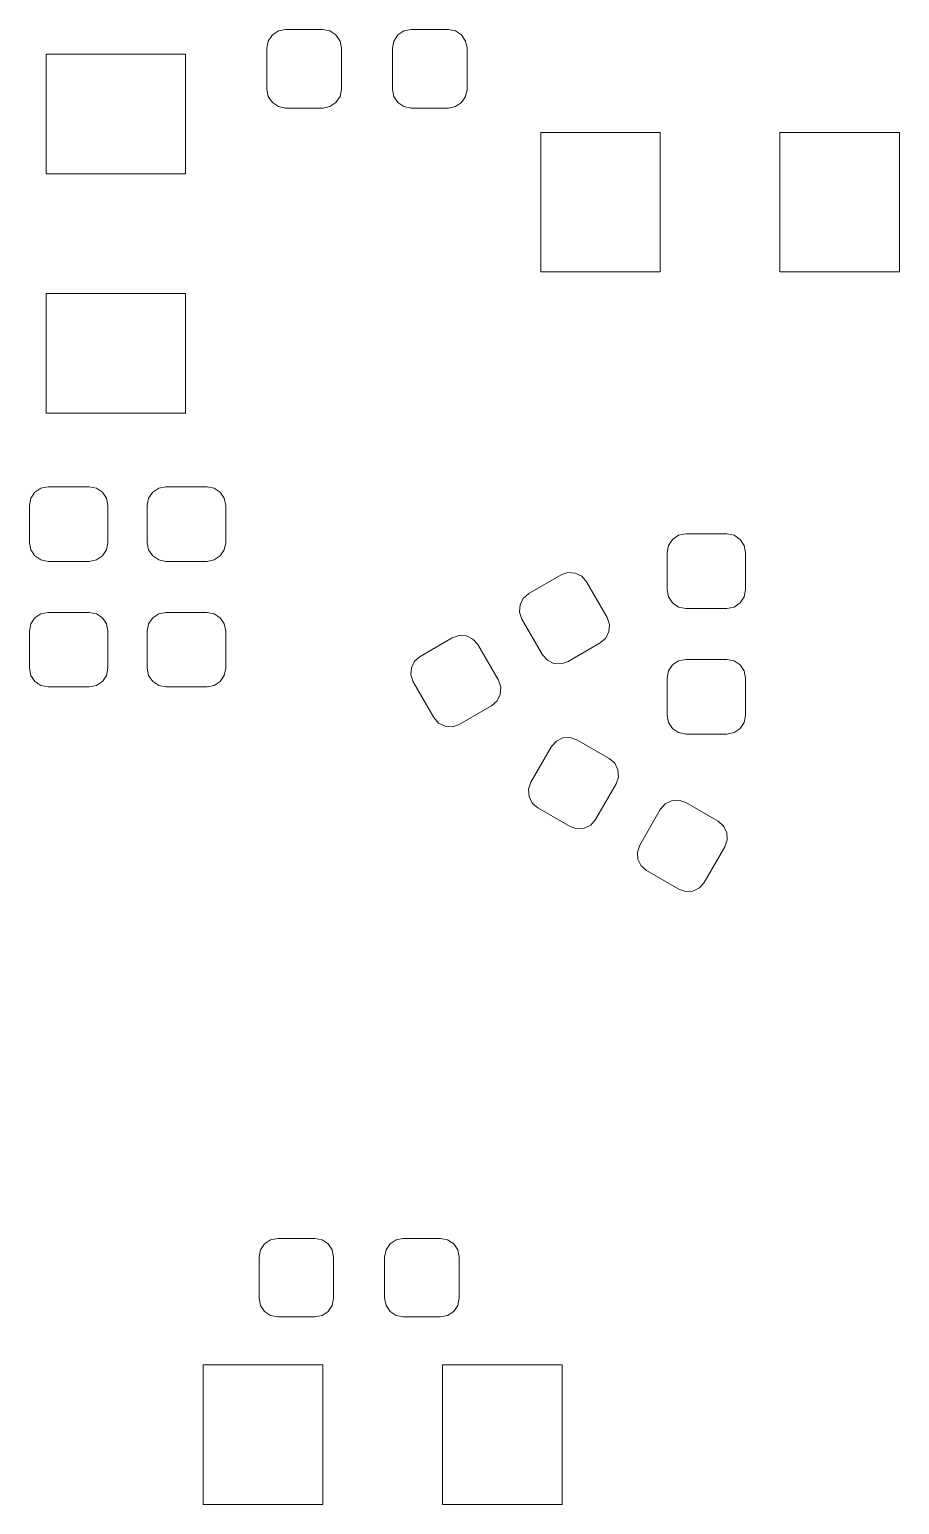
# Model space of a CAD drawing. Header units: millimetres. Extents: x -50 to 46, y -112 to 132.
# Drawn here: x -16.58 to -5.49, y 102.62 to 121.41 of the extents above; entities that cross this region are included whole.
import ezdxf

# ---------------------------------------------------------------- set-up
doc = ezdxf.new("R2010")
doc.units = ezdxf.units.MM
doc.header["$MEASUREMENT"] = 0
doc.layers.add('Layer 1', color=7, linetype='Continuous')

msp = doc.modelspace()

# ---------------------------------------------------------------- linework, layer by layer
at = {"layer": 'Layer 1', "lineweight": 9}
for points, knots in [([(-12.6024, 120.6512), (-12.6024, 120.6512), (-12.6205, 120.5603), (-12.6205, 120.5603), (-12.6205, 120.5603), (-12.6205, 120.5603), (-12.672, 120.4833), (-12.672, 120.4833), (-12.672, 120.4833), (-12.672, 120.4833), (-12.749, 120.4318), (-12.749, 120.4318), (-12.749, 120.4318), (-12.749, 120.4318), (-12.8399, 120.4137), (-12.8399, 120.4137), (-12.8399, 120.4137), (-12.8399, 120.4137), (-13.3149, 120.4137), (-13.3149, 120.4137), (-13.3149, 120.4137), (-13.3149, 120.4137), (-13.4058, 120.4318), (-13.4058, 120.4318), (-13.4058, 120.4318), (-13.4058, 120.4318), (-13.4828, 120.4833), (-13.4828, 120.4833), (-13.4828, 120.4833), (-13.4828, 120.4833), (-13.5343, 120.5603), (-13.5343, 120.5603), (-13.5343, 120.5603), (-13.5343, 120.5603), (-13.5524, 120.6512), (-13.5524, 120.6512), (-13.5524, 120.6512), (-13.5524, 120.6512), (-13.5524, 121.1762), (-13.5524, 121.1762), (-13.5524, 121.1762), (-13.5524, 121.1762), (-13.5343, 121.2671), (-13.5343, 121.2671), (-13.5343, 121.2671), (-13.5343, 121.2671), (-13.4828, 121.3441), (-13.4828, 121.3441), (-13.4828, 121.3441), (-13.4828, 121.3441), (-13.4058, 121.3956), (-13.4058, 121.3956), (-13.4058, 121.3956), (-13.4058, 121.3956), (-13.3149, 121.4137), (-13.3149, 121.4137), (-13.3149, 121.4137), (-13.3149, 121.4137), (-12.8399, 121.4137), (-12.8399, 121.4137), (-12.8399, 121.4137), (-12.8399, 121.4137), (-12.749, 121.3956), (-12.749, 121.3956), (-12.749, 121.3956), (-12.749, 121.3956), (-12.672, 121.3441), (-12.672, 121.3441), (-12.672, 121.3441), (-12.672, 121.3441), (-12.6205, 121.2671), (-12.6205, 121.2671), (-12.6205, 121.2671), (-12.6205, 121.2671), (-12.6024, 121.1762), (-12.6024, 121.1762), (-12.6024, 121.1762), (-12.6024, 121.1762), (-12.6024, 120.6512), (-12.6024, 120.6512)], [0, 0, 0, 0, 0.047619, 0.047619, 0.047619, 0.047619, 0.0952381, 0.0952381, 0.0952381, 0.0952381, 0.1428571, 0.1428571, 0.1428571, 0.1428571, 0.1904762, 0.1904762, 0.1904762, 0.1904762, 0.2380952, 0.2380952, 0.2380952, 0.2380952, 0.2857143, 0.2857143, 0.2857143, 0.2857143, 0.3333333, 0.3333333, 0.3333333, 0.3333333, 0.3809524, 0.3809524, 0.3809524, 0.3809524, 0.4285714, 0.4285714, 0.4285714, 0.4285714, 0.4761905, 0.4761905, 0.4761905, 0.4761905, 0.5238095, 0.5238095, 0.5238095, 0.5238095, 0.5714286, 0.5714286, 0.5714286, 0.5714286, 0.6190476, 0.6190476, 0.6190476, 0.6190476, 0.6666667, 0.6666667, 0.6666667, 0.6666667, 0.7142857, 0.7142857, 0.7142857, 0.7142857, 0.7619048, 0.7619048, 0.7619048, 0.7619048, 0.8095238, 0.8095238, 0.8095238, 0.8095238, 0.8571429, 0.8571429, 0.8571429, 0.8571429, 0.9047619, 0.9047619, 0.9047619, 0.9047619, 1, 1, 1, 1]), ([(-11.0024, 120.6512), (-11.0024, 120.6512), (-11.0205, 120.5603), (-11.0205, 120.5603), (-11.0205, 120.5603), (-11.0205, 120.5603), (-11.072, 120.4833), (-11.072, 120.4833), (-11.072, 120.4833), (-11.072, 120.4833), (-11.149, 120.4318), (-11.149, 120.4318), (-11.149, 120.4318), (-11.149, 120.4318), (-11.2399, 120.4137), (-11.2399, 120.4137), (-11.2399, 120.4137), (-11.2399, 120.4137), (-11.7149, 120.4137), (-11.7149, 120.4137), (-11.7149, 120.4137), (-11.7149, 120.4137), (-11.8058, 120.4318), (-11.8058, 120.4318), (-11.8058, 120.4318), (-11.8058, 120.4318), (-11.8828, 120.4833), (-11.8828, 120.4833), (-11.8828, 120.4833), (-11.8828, 120.4833), (-11.9343, 120.5603), (-11.9343, 120.5603), (-11.9343, 120.5603), (-11.9343, 120.5603), (-11.9524, 120.6512), (-11.9524, 120.6512), (-11.9524, 120.6512), (-11.9524, 120.6512), (-11.9524, 121.1762), (-11.9524, 121.1762), (-11.9524, 121.1762), (-11.9524, 121.1762), (-11.9343, 121.2671), (-11.9343, 121.2671), (-11.9343, 121.2671), (-11.9343, 121.2671), (-11.8828, 121.3441), (-11.8828, 121.3441), (-11.8828, 121.3441), (-11.8828, 121.3441), (-11.8058, 121.3956), (-11.8058, 121.3956), (-11.8058, 121.3956), (-11.8058, 121.3956), (-11.7149, 121.4137), (-11.7149, 121.4137), (-11.7149, 121.4137), (-11.7149, 121.4137), (-11.2399, 121.4137), (-11.2399, 121.4137), (-11.2399, 121.4137), (-11.2399, 121.4137), (-11.149, 121.3956), (-11.149, 121.3956), (-11.149, 121.3956), (-11.149, 121.3956), (-11.072, 121.3441), (-11.072, 121.3441), (-11.072, 121.3441), (-11.072, 121.3441), (-11.0205, 121.2671), (-11.0205, 121.2671), (-11.0205, 121.2671), (-11.0205, 121.2671), (-11.0024, 121.1762), (-11.0024, 121.1762), (-11.0024, 121.1762), (-11.0024, 121.1762), (-11.0024, 120.6512), (-11.0024, 120.6512)], [0, 0, 0, 0, 0.047619, 0.047619, 0.047619, 0.047619, 0.0952381, 0.0952381, 0.0952381, 0.0952381, 0.1428571, 0.1428571, 0.1428571, 0.1428571, 0.1904762, 0.1904762, 0.1904762, 0.1904762, 0.2380952, 0.2380952, 0.2380952, 0.2380952, 0.2857143, 0.2857143, 0.2857143, 0.2857143, 0.3333333, 0.3333333, 0.3333333, 0.3333333, 0.3809524, 0.3809524, 0.3809524, 0.3809524, 0.4285714, 0.4285714, 0.4285714, 0.4285714, 0.4761905, 0.4761905, 0.4761905, 0.4761905, 0.5238095, 0.5238095, 0.5238095, 0.5238095, 0.5714286, 0.5714286, 0.5714286, 0.5714286, 0.6190476, 0.6190476, 0.6190476, 0.6190476, 0.6666667, 0.6666667, 0.6666667, 0.6666667, 0.7142857, 0.7142857, 0.7142857, 0.7142857, 0.7619048, 0.7619048, 0.7619048, 0.7619048, 0.8095238, 0.8095238, 0.8095238, 0.8095238, 0.8571429, 0.8571429, 0.8571429, 0.8571429, 0.9047619, 0.9047619, 0.9047619, 0.9047619, 1, 1, 1, 1]), ([(-14.5884, 119.5757), (-14.5884, 119.5757), (-16.3664, 119.5757), (-16.3664, 119.5757), (-16.3664, 119.5757), (-16.3664, 119.5757), (-16.3664, 121.0997), (-16.3664, 121.0997), (-16.3664, 121.0997), (-16.3664, 121.0997), (-14.5884, 121.0997), (-14.5884, 121.0997), (-14.5884, 121.0997), (-14.5884, 121.0997), (-14.5884, 119.5757), (-14.5884, 119.5757)], [0, 0, 0, 0, 0.2, 0.2, 0.2, 0.2, 0.4, 0.4, 0.4, 0.4, 0.6, 0.6, 0.6, 0.6, 1, 1, 1, 1]), ([(-8.5394, 120.1027), (-8.5394, 120.1027), (-8.5394, 118.3247), (-8.5394, 118.3247), (-8.5394, 118.3247), (-8.5394, 118.3247), (-10.0634, 118.3247), (-10.0634, 118.3247), (-10.0634, 118.3247), (-10.0634, 118.3247), (-10.0634, 120.1027), (-10.0634, 120.1027), (-10.0634, 120.1027), (-10.0634, 120.1027), (-8.5394, 120.1027), (-8.5394, 120.1027)], [0, 0, 0, 0, 0.2, 0.2, 0.2, 0.2, 0.4, 0.4, 0.4, 0.4, 0.6, 0.6, 0.6, 0.6, 1, 1, 1, 1]), ([(-5.4914, 120.1027), (-5.4914, 120.1027), (-5.4914, 118.3247), (-5.4914, 118.3247), (-5.4914, 118.3247), (-5.4914, 118.3247), (-7.0154, 118.3247), (-7.0154, 118.3247), (-7.0154, 118.3247), (-7.0154, 118.3247), (-7.0154, 120.1027), (-7.0154, 120.1027), (-7.0154, 120.1027), (-7.0154, 120.1027), (-5.4914, 120.1027), (-5.4914, 120.1027)], [0, 0, 0, 0, 0.2, 0.2, 0.2, 0.2, 0.4, 0.4, 0.4, 0.4, 0.6, 0.6, 0.6, 0.6, 1, 1, 1, 1]), ([(-14.5884, 116.5277), (-14.5884, 116.5277), (-16.3664, 116.5277), (-16.3664, 116.5277), (-16.3664, 116.5277), (-16.3664, 116.5277), (-16.3664, 118.0517), (-16.3664, 118.0517), (-16.3664, 118.0517), (-16.3664, 118.0517), (-14.5884, 118.0517), (-14.5884, 118.0517), (-14.5884, 118.0517), (-14.5884, 118.0517), (-14.5884, 116.5277), (-14.5884, 116.5277)], [0, 0, 0, 0, 0.2, 0.2, 0.2, 0.2, 0.4, 0.4, 0.4, 0.4, 0.6, 0.6, 0.6, 0.6, 1, 1, 1, 1]), ([(-16.3399, 114.6387), (-16.3399, 114.6387), (-16.4308, 114.6568), (-16.4308, 114.6568), (-16.4308, 114.6568), (-16.4308, 114.6568), (-16.5078, 114.7083), (-16.5078, 114.7083), (-16.5078, 114.7083), (-16.5078, 114.7083), (-16.5593, 114.7853), (-16.5593, 114.7853), (-16.5593, 114.7853), (-16.5593, 114.7853), (-16.5774, 114.8762), (-16.5774, 114.8762), (-16.5774, 114.8762), (-16.5774, 114.8762), (-16.5774, 115.3512), (-16.5774, 115.3512), (-16.5774, 115.3512), (-16.5774, 115.3512), (-16.5593, 115.4421), (-16.5593, 115.4421), (-16.5593, 115.4421), (-16.5593, 115.4421), (-16.5078, 115.5191), (-16.5078, 115.5191), (-16.5078, 115.5191), (-16.5078, 115.5191), (-16.4308, 115.5706), (-16.4308, 115.5706), (-16.4308, 115.5706), (-16.4308, 115.5706), (-16.3399, 115.5887), (-16.3399, 115.5887), (-16.3399, 115.5887), (-16.3399, 115.5887), (-15.8149, 115.5887), (-15.8149, 115.5887), (-15.8149, 115.5887), (-15.8149, 115.5887), (-15.724, 115.5706), (-15.724, 115.5706), (-15.724, 115.5706), (-15.724, 115.5706), (-15.647, 115.5191), (-15.647, 115.5191), (-15.647, 115.5191), (-15.647, 115.5191), (-15.5955, 115.4421), (-15.5955, 115.4421), (-15.5955, 115.4421), (-15.5955, 115.4421), (-15.5774, 115.3512), (-15.5774, 115.3512), (-15.5774, 115.3512), (-15.5774, 115.3512), (-15.5774, 114.8762), (-15.5774, 114.8762), (-15.5774, 114.8762), (-15.5774, 114.8762), (-15.5955, 114.7853), (-15.5955, 114.7853), (-15.5955, 114.7853), (-15.5955, 114.7853), (-15.647, 114.7083), (-15.647, 114.7083), (-15.647, 114.7083), (-15.647, 114.7083), (-15.724, 114.6568), (-15.724, 114.6568), (-15.724, 114.6568), (-15.724, 114.6568), (-15.8149, 114.6387), (-15.8149, 114.6387), (-15.8149, 114.6387), (-15.8149, 114.6387), (-16.3399, 114.6387), (-16.3399, 114.6387)], [0, 0, 0, 0, 0.047619, 0.047619, 0.047619, 0.047619, 0.0952381, 0.0952381, 0.0952381, 0.0952381, 0.1428571, 0.1428571, 0.1428571, 0.1428571, 0.1904762, 0.1904762, 0.1904762, 0.1904762, 0.2380952, 0.2380952, 0.2380952, 0.2380952, 0.2857143, 0.2857143, 0.2857143, 0.2857143, 0.3333333, 0.3333333, 0.3333333, 0.3333333, 0.3809524, 0.3809524, 0.3809524, 0.3809524, 0.4285714, 0.4285714, 0.4285714, 0.4285714, 0.4761905, 0.4761905, 0.4761905, 0.4761905, 0.5238095, 0.5238095, 0.5238095, 0.5238095, 0.5714286, 0.5714286, 0.5714286, 0.5714286, 0.6190476, 0.6190476, 0.6190476, 0.6190476, 0.6666667, 0.6666667, 0.6666667, 0.6666667, 0.7142857, 0.7142857, 0.7142857, 0.7142857, 0.7619048, 0.7619048, 0.7619048, 0.7619048, 0.8095238, 0.8095238, 0.8095238, 0.8095238, 0.8571429, 0.8571429, 0.8571429, 0.8571429, 0.9047619, 0.9047619, 0.9047619, 0.9047619, 1, 1, 1, 1]), ([(-14.3149, 115.5887), (-14.3149, 115.5887), (-14.224, 115.5706), (-14.224, 115.5706), (-14.224, 115.5706), (-14.224, 115.5706), (-14.147, 115.5191), (-14.147, 115.5191), (-14.147, 115.5191), (-14.147, 115.5191), (-14.0955, 115.4421), (-14.0955, 115.4421), (-14.0955, 115.4421), (-14.0955, 115.4421), (-14.0774, 115.3512), (-14.0774, 115.3512), (-14.0774, 115.3512), (-14.0774, 115.3512), (-14.0774, 114.8762), (-14.0774, 114.8762), (-14.0774, 114.8762), (-14.0774, 114.8762), (-14.0955, 114.7853), (-14.0955, 114.7853), (-14.0955, 114.7853), (-14.0955, 114.7853), (-14.147, 114.7083), (-14.147, 114.7083), (-14.147, 114.7083), (-14.147, 114.7083), (-14.224, 114.6568), (-14.224, 114.6568), (-14.224, 114.6568), (-14.224, 114.6568), (-14.3149, 114.6387), (-14.3149, 114.6387), (-14.3149, 114.6387), (-14.3149, 114.6387), (-14.8399, 114.6387), (-14.8399, 114.6387), (-14.8399, 114.6387), (-14.8399, 114.6387), (-14.9308, 114.6568), (-14.9308, 114.6568), (-14.9308, 114.6568), (-14.9308, 114.6568), (-15.0078, 114.7083), (-15.0078, 114.7083), (-15.0078, 114.7083), (-15.0078, 114.7083), (-15.0593, 114.7853), (-15.0593, 114.7853), (-15.0593, 114.7853), (-15.0593, 114.7853), (-15.0774, 114.8762), (-15.0774, 114.8762), (-15.0774, 114.8762), (-15.0774, 114.8762), (-15.0774, 115.3512), (-15.0774, 115.3512), (-15.0774, 115.3512), (-15.0774, 115.3512), (-15.0593, 115.4421), (-15.0593, 115.4421), (-15.0593, 115.4421), (-15.0593, 115.4421), (-15.0078, 115.5191), (-15.0078, 115.5191), (-15.0078, 115.5191), (-15.0078, 115.5191), (-14.9308, 115.5706), (-14.9308, 115.5706), (-14.9308, 115.5706), (-14.9308, 115.5706), (-14.8399, 115.5887), (-14.8399, 115.5887), (-14.8399, 115.5887), (-14.8399, 115.5887), (-14.3149, 115.5887), (-14.3149, 115.5887)], [0, 0, 0, 0, 0.047619, 0.047619, 0.047619, 0.047619, 0.0952381, 0.0952381, 0.0952381, 0.0952381, 0.1428571, 0.1428571, 0.1428571, 0.1428571, 0.1904762, 0.1904762, 0.1904762, 0.1904762, 0.2380952, 0.2380952, 0.2380952, 0.2380952, 0.2857143, 0.2857143, 0.2857143, 0.2857143, 0.3333333, 0.3333333, 0.3333333, 0.3333333, 0.3809524, 0.3809524, 0.3809524, 0.3809524, 0.4285714, 0.4285714, 0.4285714, 0.4285714, 0.4761905, 0.4761905, 0.4761905, 0.4761905, 0.5238095, 0.5238095, 0.5238095, 0.5238095, 0.5714286, 0.5714286, 0.5714286, 0.5714286, 0.6190476, 0.6190476, 0.6190476, 0.6190476, 0.6666667, 0.6666667, 0.6666667, 0.6666667, 0.7142857, 0.7142857, 0.7142857, 0.7142857, 0.7619048, 0.7619048, 0.7619048, 0.7619048, 0.8095238, 0.8095238, 0.8095238, 0.8095238, 0.8571429, 0.8571429, 0.8571429, 0.8571429, 0.9047619, 0.9047619, 0.9047619, 0.9047619, 1, 1, 1, 1]), ([(-7.6899, 114.9887), (-7.6899, 114.9887), (-7.599, 114.9706), (-7.599, 114.9706), (-7.599, 114.9706), (-7.599, 114.9706), (-7.522, 114.9191), (-7.522, 114.9191), (-7.522, 114.9191), (-7.522, 114.9191), (-7.4705, 114.8421), (-7.4705, 114.8421), (-7.4705, 114.8421), (-7.4705, 114.8421), (-7.4524, 114.7512), (-7.4524, 114.7512), (-7.4524, 114.7512), (-7.4524, 114.7512), (-7.4524, 114.2762), (-7.4524, 114.2762), (-7.4524, 114.2762), (-7.4524, 114.2762), (-7.4705, 114.1853), (-7.4705, 114.1853), (-7.4705, 114.1853), (-7.4705, 114.1853), (-7.522, 114.1083), (-7.522, 114.1083), (-7.522, 114.1083), (-7.522, 114.1083), (-7.599, 114.0568), (-7.599, 114.0568), (-7.599, 114.0568), (-7.599, 114.0568), (-7.6899, 114.0387), (-7.6899, 114.0387), (-7.6899, 114.0387), (-7.6899, 114.0387), (-8.2149, 114.0387), (-8.2149, 114.0387), (-8.2149, 114.0387), (-8.2149, 114.0387), (-8.3058, 114.0568), (-8.3058, 114.0568), (-8.3058, 114.0568), (-8.3058, 114.0568), (-8.3828, 114.1083), (-8.3828, 114.1083), (-8.3828, 114.1083), (-8.3828, 114.1083), (-8.4343, 114.1853), (-8.4343, 114.1853), (-8.4343, 114.1853), (-8.4343, 114.1853), (-8.4524, 114.2762), (-8.4524, 114.2762), (-8.4524, 114.2762), (-8.4524, 114.2762), (-8.4524, 114.7512), (-8.4524, 114.7512), (-8.4524, 114.7512), (-8.4524, 114.7512), (-8.4343, 114.8421), (-8.4343, 114.8421), (-8.4343, 114.8421), (-8.4343, 114.8421), (-8.3828, 114.9191), (-8.3828, 114.9191), (-8.3828, 114.9191), (-8.3828, 114.9191), (-8.3058, 114.9706), (-8.3058, 114.9706), (-8.3058, 114.9706), (-8.3058, 114.9706), (-8.2149, 114.9887), (-8.2149, 114.9887), (-8.2149, 114.9887), (-8.2149, 114.9887), (-7.6899, 114.9887), (-7.6899, 114.9887)], [0, 0, 0, 0, 0.047619, 0.047619, 0.047619, 0.047619, 0.0952381, 0.0952381, 0.0952381, 0.0952381, 0.1428571, 0.1428571, 0.1428571, 0.1428571, 0.1904762, 0.1904762, 0.1904762, 0.1904762, 0.2380952, 0.2380952, 0.2380952, 0.2380952, 0.2857143, 0.2857143, 0.2857143, 0.2857143, 0.3333333, 0.3333333, 0.3333333, 0.3333333, 0.3809524, 0.3809524, 0.3809524, 0.3809524, 0.4285714, 0.4285714, 0.4285714, 0.4285714, 0.4761905, 0.4761905, 0.4761905, 0.4761905, 0.5238095, 0.5238095, 0.5238095, 0.5238095, 0.5714286, 0.5714286, 0.5714286, 0.5714286, 0.6190476, 0.6190476, 0.6190476, 0.6190476, 0.6666667, 0.6666667, 0.6666667, 0.6666667, 0.7142857, 0.7142857, 0.7142857, 0.7142857, 0.7619048, 0.7619048, 0.7619048, 0.7619048, 0.8095238, 0.8095238, 0.8095238, 0.8095238, 0.8571429, 0.8571429, 0.8571429, 0.8571429, 0.9047619, 0.9047619, 0.9047619, 0.9047619, 1, 1, 1, 1]), ([(-10.3022, 113.9035), (-10.3022, 113.9035), (-10.332, 113.9913), (-10.332, 113.9913), (-10.332, 113.9913), (-10.332, 113.9913), (-10.3259, 114.0838), (-10.3259, 114.0838), (-10.3259, 114.0838), (-10.3259, 114.0838), (-10.2849, 114.1669), (-10.2849, 114.1669), (-10.2849, 114.1669), (-10.2849, 114.1669), (-10.2153, 114.228), (-10.2153, 114.228), (-10.2153, 114.228), (-10.2153, 114.228), (-9.8039, 114.4655), (-9.8039, 114.4655), (-9.8039, 114.4655), (-9.8039, 114.4655), (-9.7161, 114.4952), (-9.7161, 114.4952), (-9.7161, 114.4952), (-9.7161, 114.4952), (-9.6237, 114.4892), (-9.6237, 114.4892), (-9.6237, 114.4892), (-9.6237, 114.4892), (-9.5406, 114.4482), (-9.5406, 114.4482), (-9.5406, 114.4482), (-9.5406, 114.4482), (-9.4795, 114.3785), (-9.4795, 114.3785), (-9.4795, 114.3785), (-9.4795, 114.3785), (-9.217, 113.9239), (-9.217, 113.9239), (-9.217, 113.9239), (-9.217, 113.9239), (-9.1872, 113.8361), (-9.1872, 113.8361), (-9.1872, 113.8361), (-9.1872, 113.8361), (-9.1932, 113.7436), (-9.1932, 113.7436), (-9.1932, 113.7436), (-9.1932, 113.7436), (-9.2342, 113.6605), (-9.2342, 113.6605), (-9.2342, 113.6605), (-9.2342, 113.6605), (-9.3039, 113.5994), (-9.3039, 113.5994), (-9.3039, 113.5994), (-9.3039, 113.5994), (-9.7153, 113.3619), (-9.7153, 113.3619), (-9.7153, 113.3619), (-9.7153, 113.3619), (-9.803, 113.3322), (-9.803, 113.3322), (-9.803, 113.3322), (-9.803, 113.3322), (-9.8955, 113.3382), (-9.8955, 113.3382), (-9.8955, 113.3382), (-9.8955, 113.3382), (-9.9786, 113.3792), (-9.9786, 113.3792), (-9.9786, 113.3792), (-9.9786, 113.3792), (-10.0397, 113.4489), (-10.0397, 113.4489), (-10.0397, 113.4489), (-10.0397, 113.4489), (-10.3022, 113.9035), (-10.3022, 113.9035)], [0, 0, 0, 0, 0.047619, 0.047619, 0.047619, 0.047619, 0.0952381, 0.0952381, 0.0952381, 0.0952381, 0.1428571, 0.1428571, 0.1428571, 0.1428571, 0.1904762, 0.1904762, 0.1904762, 0.1904762, 0.2380952, 0.2380952, 0.2380952, 0.2380952, 0.2857143, 0.2857143, 0.2857143, 0.2857143, 0.3333333, 0.3333333, 0.3333333, 0.3333333, 0.3809524, 0.3809524, 0.3809524, 0.3809524, 0.4285714, 0.4285714, 0.4285714, 0.4285714, 0.4761905, 0.4761905, 0.4761905, 0.4761905, 0.5238095, 0.5238095, 0.5238095, 0.5238095, 0.5714286, 0.5714286, 0.5714286, 0.5714286, 0.6190476, 0.6190476, 0.6190476, 0.6190476, 0.6666667, 0.6666667, 0.6666667, 0.6666667, 0.7142857, 0.7142857, 0.7142857, 0.7142857, 0.7619048, 0.7619048, 0.7619048, 0.7619048, 0.8095238, 0.8095238, 0.8095238, 0.8095238, 0.8571429, 0.8571429, 0.8571429, 0.8571429, 0.9047619, 0.9047619, 0.9047619, 0.9047619, 1, 1, 1, 1]), ([(-16.3399, 113.0387), (-16.3399, 113.0387), (-16.4308, 113.0568), (-16.4308, 113.0568), (-16.4308, 113.0568), (-16.4308, 113.0568), (-16.5078, 113.1083), (-16.5078, 113.1083), (-16.5078, 113.1083), (-16.5078, 113.1083), (-16.5593, 113.1853), (-16.5593, 113.1853), (-16.5593, 113.1853), (-16.5593, 113.1853), (-16.5774, 113.2762), (-16.5774, 113.2762), (-16.5774, 113.2762), (-16.5774, 113.2762), (-16.5774, 113.7512), (-16.5774, 113.7512), (-16.5774, 113.7512), (-16.5774, 113.7512), (-16.5593, 113.8421), (-16.5593, 113.8421), (-16.5593, 113.8421), (-16.5593, 113.8421), (-16.5078, 113.9191), (-16.5078, 113.9191), (-16.5078, 113.9191), (-16.5078, 113.9191), (-16.4308, 113.9706), (-16.4308, 113.9706), (-16.4308, 113.9706), (-16.4308, 113.9706), (-16.3399, 113.9887), (-16.3399, 113.9887), (-16.3399, 113.9887), (-16.3399, 113.9887), (-15.8149, 113.9887), (-15.8149, 113.9887), (-15.8149, 113.9887), (-15.8149, 113.9887), (-15.724, 113.9706), (-15.724, 113.9706), (-15.724, 113.9706), (-15.724, 113.9706), (-15.647, 113.9191), (-15.647, 113.9191), (-15.647, 113.9191), (-15.647, 113.9191), (-15.5955, 113.8421), (-15.5955, 113.8421), (-15.5955, 113.8421), (-15.5955, 113.8421), (-15.5774, 113.7512), (-15.5774, 113.7512), (-15.5774, 113.7512), (-15.5774, 113.7512), (-15.5774, 113.2762), (-15.5774, 113.2762), (-15.5774, 113.2762), (-15.5774, 113.2762), (-15.5955, 113.1853), (-15.5955, 113.1853), (-15.5955, 113.1853), (-15.5955, 113.1853), (-15.647, 113.1083), (-15.647, 113.1083), (-15.647, 113.1083), (-15.647, 113.1083), (-15.724, 113.0568), (-15.724, 113.0568), (-15.724, 113.0568), (-15.724, 113.0568), (-15.8149, 113.0387), (-15.8149, 113.0387), (-15.8149, 113.0387), (-15.8149, 113.0387), (-16.3399, 113.0387), (-16.3399, 113.0387)], [0, 0, 0, 0, 0.047619, 0.047619, 0.047619, 0.047619, 0.0952381, 0.0952381, 0.0952381, 0.0952381, 0.1428571, 0.1428571, 0.1428571, 0.1428571, 0.1904762, 0.1904762, 0.1904762, 0.1904762, 0.2380952, 0.2380952, 0.2380952, 0.2380952, 0.2857143, 0.2857143, 0.2857143, 0.2857143, 0.3333333, 0.3333333, 0.3333333, 0.3333333, 0.3809524, 0.3809524, 0.3809524, 0.3809524, 0.4285714, 0.4285714, 0.4285714, 0.4285714, 0.4761905, 0.4761905, 0.4761905, 0.4761905, 0.5238095, 0.5238095, 0.5238095, 0.5238095, 0.5714286, 0.5714286, 0.5714286, 0.5714286, 0.6190476, 0.6190476, 0.6190476, 0.6190476, 0.6666667, 0.6666667, 0.6666667, 0.6666667, 0.7142857, 0.7142857, 0.7142857, 0.7142857, 0.7619048, 0.7619048, 0.7619048, 0.7619048, 0.8095238, 0.8095238, 0.8095238, 0.8095238, 0.8571429, 0.8571429, 0.8571429, 0.8571429, 0.9047619, 0.9047619, 0.9047619, 0.9047619, 1, 1, 1, 1]), ([(-14.3149, 113.9887), (-14.3149, 113.9887), (-14.224, 113.9706), (-14.224, 113.9706), (-14.224, 113.9706), (-14.224, 113.9706), (-14.147, 113.9191), (-14.147, 113.9191), (-14.147, 113.9191), (-14.147, 113.9191), (-14.0955, 113.8421), (-14.0955, 113.8421), (-14.0955, 113.8421), (-14.0955, 113.8421), (-14.0774, 113.7512), (-14.0774, 113.7512), (-14.0774, 113.7512), (-14.0774, 113.7512), (-14.0774, 113.2762), (-14.0774, 113.2762), (-14.0774, 113.2762), (-14.0774, 113.2762), (-14.0955, 113.1853), (-14.0955, 113.1853), (-14.0955, 113.1853), (-14.0955, 113.1853), (-14.147, 113.1083), (-14.147, 113.1083), (-14.147, 113.1083), (-14.147, 113.1083), (-14.224, 113.0568), (-14.224, 113.0568), (-14.224, 113.0568), (-14.224, 113.0568), (-14.3149, 113.0387), (-14.3149, 113.0387), (-14.3149, 113.0387), (-14.3149, 113.0387), (-14.8399, 113.0387), (-14.8399, 113.0387), (-14.8399, 113.0387), (-14.8399, 113.0387), (-14.9308, 113.0568), (-14.9308, 113.0568), (-14.9308, 113.0568), (-14.9308, 113.0568), (-15.0078, 113.1083), (-15.0078, 113.1083), (-15.0078, 113.1083), (-15.0078, 113.1083), (-15.0593, 113.1853), (-15.0593, 113.1853), (-15.0593, 113.1853), (-15.0593, 113.1853), (-15.0774, 113.2762), (-15.0774, 113.2762), (-15.0774, 113.2762), (-15.0774, 113.2762), (-15.0774, 113.7512), (-15.0774, 113.7512), (-15.0774, 113.7512), (-15.0774, 113.7512), (-15.0593, 113.8421), (-15.0593, 113.8421), (-15.0593, 113.8421), (-15.0593, 113.8421), (-15.0078, 113.9191), (-15.0078, 113.9191), (-15.0078, 113.9191), (-15.0078, 113.9191), (-14.9308, 113.9706), (-14.9308, 113.9706), (-14.9308, 113.9706), (-14.9308, 113.9706), (-14.8399, 113.9887), (-14.8399, 113.9887), (-14.8399, 113.9887), (-14.8399, 113.9887), (-14.3149, 113.9887), (-14.3149, 113.9887)], [0, 0, 0, 0, 0.047619, 0.047619, 0.047619, 0.047619, 0.0952381, 0.0952381, 0.0952381, 0.0952381, 0.1428571, 0.1428571, 0.1428571, 0.1428571, 0.1904762, 0.1904762, 0.1904762, 0.1904762, 0.2380952, 0.2380952, 0.2380952, 0.2380952, 0.2857143, 0.2857143, 0.2857143, 0.2857143, 0.3333333, 0.3333333, 0.3333333, 0.3333333, 0.3809524, 0.3809524, 0.3809524, 0.3809524, 0.4285714, 0.4285714, 0.4285714, 0.4285714, 0.4761905, 0.4761905, 0.4761905, 0.4761905, 0.5238095, 0.5238095, 0.5238095, 0.5238095, 0.5714286, 0.5714286, 0.5714286, 0.5714286, 0.6190476, 0.6190476, 0.6190476, 0.6190476, 0.6666667, 0.6666667, 0.6666667, 0.6666667, 0.7142857, 0.7142857, 0.7142857, 0.7142857, 0.7619048, 0.7619048, 0.7619048, 0.7619048, 0.8095238, 0.8095238, 0.8095238, 0.8095238, 0.8571429, 0.8571429, 0.8571429, 0.8571429, 0.9047619, 0.9047619, 0.9047619, 0.9047619, 1, 1, 1, 1]), ([(-11.6878, 113.1035), (-11.6878, 113.1035), (-11.7176, 113.1913), (-11.7176, 113.1913), (-11.7176, 113.1913), (-11.7176, 113.1913), (-11.7116, 113.2838), (-11.7116, 113.2838), (-11.7116, 113.2838), (-11.7116, 113.2838), (-11.6706, 113.3669), (-11.6706, 113.3669), (-11.6706, 113.3669), (-11.6706, 113.3669), (-11.6009, 113.428), (-11.6009, 113.428), (-11.6009, 113.428), (-11.6009, 113.428), (-11.1895, 113.6655), (-11.1895, 113.6655), (-11.1895, 113.6655), (-11.1895, 113.6655), (-11.1018, 113.6952), (-11.1018, 113.6952), (-11.1018, 113.6952), (-11.1018, 113.6952), (-11.0093, 113.6892), (-11.0093, 113.6892), (-11.0093, 113.6892), (-11.0093, 113.6892), (-10.9262, 113.6482), (-10.9262, 113.6482), (-10.9262, 113.6482), (-10.9262, 113.6482), (-10.8651, 113.5785), (-10.8651, 113.5785), (-10.8651, 113.5785), (-10.8651, 113.5785), (-10.6026, 113.1239), (-10.6026, 113.1239), (-10.6026, 113.1239), (-10.6026, 113.1239), (-10.5728, 113.0361), (-10.5728, 113.0361), (-10.5728, 113.0361), (-10.5728, 113.0361), (-10.5789, 112.9436), (-10.5789, 112.9436), (-10.5789, 112.9436), (-10.5789, 112.9436), (-10.6199, 112.8605), (-10.6199, 112.8605), (-10.6199, 112.8605), (-10.6199, 112.8605), (-10.6895, 112.7994), (-10.6895, 112.7994), (-10.6895, 112.7994), (-10.6895, 112.7994), (-11.1009, 112.5619), (-11.1009, 112.5619), (-11.1009, 112.5619), (-11.1009, 112.5619), (-11.1887, 112.5322), (-11.1887, 112.5322), (-11.1887, 112.5322), (-11.1887, 112.5322), (-11.2811, 112.5382), (-11.2811, 112.5382), (-11.2811, 112.5382), (-11.2811, 112.5382), (-11.3642, 112.5792), (-11.3642, 112.5792), (-11.3642, 112.5792), (-11.3642, 112.5792), (-11.4253, 112.6489), (-11.4253, 112.6489), (-11.4253, 112.6489), (-11.4253, 112.6489), (-11.6878, 113.1035), (-11.6878, 113.1035)], [0, 0, 0, 0, 0.047619, 0.047619, 0.047619, 0.047619, 0.0952381, 0.0952381, 0.0952381, 0.0952381, 0.1428571, 0.1428571, 0.1428571, 0.1428571, 0.1904762, 0.1904762, 0.1904762, 0.1904762, 0.2380952, 0.2380952, 0.2380952, 0.2380952, 0.2857143, 0.2857143, 0.2857143, 0.2857143, 0.3333333, 0.3333333, 0.3333333, 0.3333333, 0.3809524, 0.3809524, 0.3809524, 0.3809524, 0.4285714, 0.4285714, 0.4285714, 0.4285714, 0.4761905, 0.4761905, 0.4761905, 0.4761905, 0.5238095, 0.5238095, 0.5238095, 0.5238095, 0.5714286, 0.5714286, 0.5714286, 0.5714286, 0.6190476, 0.6190476, 0.6190476, 0.6190476, 0.6666667, 0.6666667, 0.6666667, 0.6666667, 0.7142857, 0.7142857, 0.7142857, 0.7142857, 0.7619048, 0.7619048, 0.7619048, 0.7619048, 0.8095238, 0.8095238, 0.8095238, 0.8095238, 0.8571429, 0.8571429, 0.8571429, 0.8571429, 0.9047619, 0.9047619, 0.9047619, 0.9047619, 1, 1, 1, 1]), ([(-7.6899, 113.3887), (-7.6899, 113.3887), (-7.599, 113.3706), (-7.599, 113.3706), (-7.599, 113.3706), (-7.599, 113.3706), (-7.522, 113.3191), (-7.522, 113.3191), (-7.522, 113.3191), (-7.522, 113.3191), (-7.4705, 113.2421), (-7.4705, 113.2421), (-7.4705, 113.2421), (-7.4705, 113.2421), (-7.4524, 113.1512), (-7.4524, 113.1512), (-7.4524, 113.1512), (-7.4524, 113.1512), (-7.4524, 112.6762), (-7.4524, 112.6762), (-7.4524, 112.6762), (-7.4524, 112.6762), (-7.4705, 112.5853), (-7.4705, 112.5853), (-7.4705, 112.5853), (-7.4705, 112.5853), (-7.522, 112.5083), (-7.522, 112.5083), (-7.522, 112.5083), (-7.522, 112.5083), (-7.599, 112.4568), (-7.599, 112.4568), (-7.599, 112.4568), (-7.599, 112.4568), (-7.6899, 112.4387), (-7.6899, 112.4387), (-7.6899, 112.4387), (-7.6899, 112.4387), (-8.2149, 112.4387), (-8.2149, 112.4387), (-8.2149, 112.4387), (-8.2149, 112.4387), (-8.3058, 112.4568), (-8.3058, 112.4568), (-8.3058, 112.4568), (-8.3058, 112.4568), (-8.3828, 112.5083), (-8.3828, 112.5083), (-8.3828, 112.5083), (-8.3828, 112.5083), (-8.4343, 112.5853), (-8.4343, 112.5853), (-8.4343, 112.5853), (-8.4343, 112.5853), (-8.4524, 112.6762), (-8.4524, 112.6762), (-8.4524, 112.6762), (-8.4524, 112.6762), (-8.4524, 113.1512), (-8.4524, 113.1512), (-8.4524, 113.1512), (-8.4524, 113.1512), (-8.4343, 113.2421), (-8.4343, 113.2421), (-8.4343, 113.2421), (-8.4343, 113.2421), (-8.3828, 113.3191), (-8.3828, 113.3191), (-8.3828, 113.3191), (-8.3828, 113.3191), (-8.3058, 113.3706), (-8.3058, 113.3706), (-8.3058, 113.3706), (-8.3058, 113.3706), (-8.2149, 113.3887), (-8.2149, 113.3887), (-8.2149, 113.3887), (-8.2149, 113.3887), (-7.6899, 113.3887), (-7.6899, 113.3887)], [0, 0, 0, 0, 0.047619, 0.047619, 0.047619, 0.047619, 0.0952381, 0.0952381, 0.0952381, 0.0952381, 0.1428571, 0.1428571, 0.1428571, 0.1428571, 0.1904762, 0.1904762, 0.1904762, 0.1904762, 0.2380952, 0.2380952, 0.2380952, 0.2380952, 0.2857143, 0.2857143, 0.2857143, 0.2857143, 0.3333333, 0.3333333, 0.3333333, 0.3333333, 0.3809524, 0.3809524, 0.3809524, 0.3809524, 0.4285714, 0.4285714, 0.4285714, 0.4285714, 0.4761905, 0.4761905, 0.4761905, 0.4761905, 0.5238095, 0.5238095, 0.5238095, 0.5238095, 0.5714286, 0.5714286, 0.5714286, 0.5714286, 0.6190476, 0.6190476, 0.6190476, 0.6190476, 0.6666667, 0.6666667, 0.6666667, 0.6666667, 0.7142857, 0.7142857, 0.7142857, 0.7142857, 0.7619048, 0.7619048, 0.7619048, 0.7619048, 0.8095238, 0.8095238, 0.8095238, 0.8095238, 0.8571429, 0.8571429, 0.8571429, 0.8571429, 0.9047619, 0.9047619, 0.9047619, 0.9047619, 1, 1, 1, 1]), ([(-9.3651, 111.3489), (-9.3651, 111.3489), (-9.4262, 111.2792), (-9.4262, 111.2792), (-9.4262, 111.2792), (-9.4262, 111.2792), (-9.5093, 111.2382), (-9.5093, 111.2382), (-9.5093, 111.2382), (-9.5093, 111.2382), (-9.6018, 111.2322), (-9.6018, 111.2322), (-9.6018, 111.2322), (-9.6018, 111.2322), (-9.6895, 111.2619), (-9.6895, 111.2619), (-9.6895, 111.2619), (-9.6895, 111.2619), (-10.1009, 111.4994), (-10.1009, 111.4994), (-10.1009, 111.4994), (-10.1009, 111.4994), (-10.1706, 111.5605), (-10.1706, 111.5605), (-10.1706, 111.5605), (-10.1706, 111.5605), (-10.2116, 111.6436), (-10.2116, 111.6436), (-10.2116, 111.6436), (-10.2116, 111.6436), (-10.2176, 111.7361), (-10.2176, 111.7361), (-10.2176, 111.7361), (-10.2176, 111.7361), (-10.1878, 111.8239), (-10.1878, 111.8239), (-10.1878, 111.8239), (-10.1878, 111.8239), (-9.9253, 112.2785), (-9.9253, 112.2785), (-9.9253, 112.2785), (-9.9253, 112.2785), (-9.8642, 112.3482), (-9.8642, 112.3482), (-9.8642, 112.3482), (-9.8642, 112.3482), (-9.7811, 112.3892), (-9.7811, 112.3892), (-9.7811, 112.3892), (-9.7811, 112.3892), (-9.6887, 112.3952), (-9.6887, 112.3952), (-9.6887, 112.3952), (-9.6887, 112.3952), (-9.6009, 112.3655), (-9.6009, 112.3655), (-9.6009, 112.3655), (-9.6009, 112.3655), (-9.1895, 112.128), (-9.1895, 112.128), (-9.1895, 112.128), (-9.1895, 112.128), (-9.1199, 112.0669), (-9.1199, 112.0669), (-9.1199, 112.0669), (-9.1199, 112.0669), (-9.0789, 111.9838), (-9.0789, 111.9838), (-9.0789, 111.9838), (-9.0789, 111.9838), (-9.0728, 111.8913), (-9.0728, 111.8913), (-9.0728, 111.8913), (-9.0728, 111.8913), (-9.1026, 111.8035), (-9.1026, 111.8035), (-9.1026, 111.8035), (-9.1026, 111.8035), (-9.3651, 111.3489), (-9.3651, 111.3489)], [0, 0, 0, 0, 0.047619, 0.047619, 0.047619, 0.047619, 0.0952381, 0.0952381, 0.0952381, 0.0952381, 0.1428571, 0.1428571, 0.1428571, 0.1428571, 0.1904762, 0.1904762, 0.1904762, 0.1904762, 0.2380952, 0.2380952, 0.2380952, 0.2380952, 0.2857143, 0.2857143, 0.2857143, 0.2857143, 0.3333333, 0.3333333, 0.3333333, 0.3333333, 0.3809524, 0.3809524, 0.3809524, 0.3809524, 0.4285714, 0.4285714, 0.4285714, 0.4285714, 0.4761905, 0.4761905, 0.4761905, 0.4761905, 0.5238095, 0.5238095, 0.5238095, 0.5238095, 0.5714286, 0.5714286, 0.5714286, 0.5714286, 0.6190476, 0.6190476, 0.6190476, 0.6190476, 0.6666667, 0.6666667, 0.6666667, 0.6666667, 0.7142857, 0.7142857, 0.7142857, 0.7142857, 0.7619048, 0.7619048, 0.7619048, 0.7619048, 0.8095238, 0.8095238, 0.8095238, 0.8095238, 0.8571429, 0.8571429, 0.8571429, 0.8571429, 0.9047619, 0.9047619, 0.9047619, 0.9047619, 1, 1, 1, 1]), ([(-7.9795, 110.5489), (-7.9795, 110.5489), (-8.0406, 110.4792), (-8.0406, 110.4792), (-8.0406, 110.4792), (-8.0406, 110.4792), (-8.1237, 110.4382), (-8.1237, 110.4382), (-8.1237, 110.4382), (-8.1237, 110.4382), (-8.2161, 110.4322), (-8.2161, 110.4322), (-8.2161, 110.4322), (-8.2161, 110.4322), (-8.3039, 110.4619), (-8.3039, 110.4619), (-8.3039, 110.4619), (-8.3039, 110.4619), (-8.7153, 110.6994), (-8.7153, 110.6994), (-8.7153, 110.6994), (-8.7153, 110.6994), (-8.7849, 110.7605), (-8.7849, 110.7605), (-8.7849, 110.7605), (-8.7849, 110.7605), (-8.8259, 110.8436), (-8.8259, 110.8436), (-8.8259, 110.8436), (-8.8259, 110.8436), (-8.832, 110.9361), (-8.832, 110.9361), (-8.832, 110.9361), (-8.832, 110.9361), (-8.8022, 111.0239), (-8.8022, 111.0239), (-8.8022, 111.0239), (-8.8022, 111.0239), (-8.5397, 111.4785), (-8.5397, 111.4785), (-8.5397, 111.4785), (-8.5397, 111.4785), (-8.4786, 111.5482), (-8.4786, 111.5482), (-8.4786, 111.5482), (-8.4786, 111.5482), (-8.3955, 111.5892), (-8.3955, 111.5892), (-8.3955, 111.5892), (-8.3955, 111.5892), (-8.303, 111.5952), (-8.303, 111.5952), (-8.303, 111.5952), (-8.303, 111.5952), (-8.2153, 111.5655), (-8.2153, 111.5655), (-8.2153, 111.5655), (-8.2153, 111.5655), (-7.8039, 111.328), (-7.8039, 111.328), (-7.8039, 111.328), (-7.8039, 111.328), (-7.7342, 111.2669), (-7.7342, 111.2669), (-7.7342, 111.2669), (-7.7342, 111.2669), (-7.6932, 111.1838), (-7.6932, 111.1838), (-7.6932, 111.1838), (-7.6932, 111.1838), (-7.6872, 111.0913), (-7.6872, 111.0913), (-7.6872, 111.0913), (-7.6872, 111.0913), (-7.717, 111.0035), (-7.717, 111.0035), (-7.717, 111.0035), (-7.717, 111.0035), (-7.9795, 110.5489), (-7.9795, 110.5489)], [0, 0, 0, 0, 0.047619, 0.047619, 0.047619, 0.047619, 0.0952381, 0.0952381, 0.0952381, 0.0952381, 0.1428571, 0.1428571, 0.1428571, 0.1428571, 0.1904762, 0.1904762, 0.1904762, 0.1904762, 0.2380952, 0.2380952, 0.2380952, 0.2380952, 0.2857143, 0.2857143, 0.2857143, 0.2857143, 0.3333333, 0.3333333, 0.3333333, 0.3333333, 0.3809524, 0.3809524, 0.3809524, 0.3809524, 0.4285714, 0.4285714, 0.4285714, 0.4285714, 0.4761905, 0.4761905, 0.4761905, 0.4761905, 0.5238095, 0.5238095, 0.5238095, 0.5238095, 0.5714286, 0.5714286, 0.5714286, 0.5714286, 0.6190476, 0.6190476, 0.6190476, 0.6190476, 0.6666667, 0.6666667, 0.6666667, 0.6666667, 0.7142857, 0.7142857, 0.7142857, 0.7142857, 0.7619048, 0.7619048, 0.7619048, 0.7619048, 0.8095238, 0.8095238, 0.8095238, 0.8095238, 0.8571429, 0.8571429, 0.8571429, 0.8571429, 0.9047619, 0.9047619, 0.9047619, 0.9047619, 1, 1, 1, 1]), ([(-12.7024, 105.2512), (-12.7024, 105.2512), (-12.7205, 105.1603), (-12.7205, 105.1603), (-12.7205, 105.1603), (-12.7205, 105.1603), (-12.772, 105.0833), (-12.772, 105.0833), (-12.772, 105.0833), (-12.772, 105.0833), (-12.849, 105.0318), (-12.849, 105.0318), (-12.849, 105.0318), (-12.849, 105.0318), (-12.9399, 105.0137), (-12.9399, 105.0137), (-12.9399, 105.0137), (-12.9399, 105.0137), (-13.4149, 105.0137), (-13.4149, 105.0137), (-13.4149, 105.0137), (-13.4149, 105.0137), (-13.5058, 105.0318), (-13.5058, 105.0318), (-13.5058, 105.0318), (-13.5058, 105.0318), (-13.5828, 105.0833), (-13.5828, 105.0833), (-13.5828, 105.0833), (-13.5828, 105.0833), (-13.6343, 105.1603), (-13.6343, 105.1603), (-13.6343, 105.1603), (-13.6343, 105.1603), (-13.6524, 105.2512), (-13.6524, 105.2512), (-13.6524, 105.2512), (-13.6524, 105.2512), (-13.6524, 105.7762), (-13.6524, 105.7762), (-13.6524, 105.7762), (-13.6524, 105.7762), (-13.6343, 105.8671), (-13.6343, 105.8671), (-13.6343, 105.8671), (-13.6343, 105.8671), (-13.5828, 105.9441), (-13.5828, 105.9441), (-13.5828, 105.9441), (-13.5828, 105.9441), (-13.5058, 105.9956), (-13.5058, 105.9956), (-13.5058, 105.9956), (-13.5058, 105.9956), (-13.4149, 106.0137), (-13.4149, 106.0137), (-13.4149, 106.0137), (-13.4149, 106.0137), (-12.9399, 106.0137), (-12.9399, 106.0137), (-12.9399, 106.0137), (-12.9399, 106.0137), (-12.849, 105.9956), (-12.849, 105.9956), (-12.849, 105.9956), (-12.849, 105.9956), (-12.772, 105.9441), (-12.772, 105.9441), (-12.772, 105.9441), (-12.772, 105.9441), (-12.7205, 105.8671), (-12.7205, 105.8671), (-12.7205, 105.8671), (-12.7205, 105.8671), (-12.7024, 105.7762), (-12.7024, 105.7762), (-12.7024, 105.7762), (-12.7024, 105.7762), (-12.7024, 105.2512), (-12.7024, 105.2512)], [0, 0, 0, 0, 0.047619, 0.047619, 0.047619, 0.047619, 0.0952381, 0.0952381, 0.0952381, 0.0952381, 0.1428571, 0.1428571, 0.1428571, 0.1428571, 0.1904762, 0.1904762, 0.1904762, 0.1904762, 0.2380952, 0.2380952, 0.2380952, 0.2380952, 0.2857143, 0.2857143, 0.2857143, 0.2857143, 0.3333333, 0.3333333, 0.3333333, 0.3333333, 0.3809524, 0.3809524, 0.3809524, 0.3809524, 0.4285714, 0.4285714, 0.4285714, 0.4285714, 0.4761905, 0.4761905, 0.4761905, 0.4761905, 0.5238095, 0.5238095, 0.5238095, 0.5238095, 0.5714286, 0.5714286, 0.5714286, 0.5714286, 0.6190476, 0.6190476, 0.6190476, 0.6190476, 0.6666667, 0.6666667, 0.6666667, 0.6666667, 0.7142857, 0.7142857, 0.7142857, 0.7142857, 0.7619048, 0.7619048, 0.7619048, 0.7619048, 0.8095238, 0.8095238, 0.8095238, 0.8095238, 0.8571429, 0.8571429, 0.8571429, 0.8571429, 0.9047619, 0.9047619, 0.9047619, 0.9047619, 1, 1, 1, 1]), ([(-11.1024, 105.2512), (-11.1024, 105.2512), (-11.1205, 105.1603), (-11.1205, 105.1603), (-11.1205, 105.1603), (-11.1205, 105.1603), (-11.172, 105.0833), (-11.172, 105.0833), (-11.172, 105.0833), (-11.172, 105.0833), (-11.249, 105.0318), (-11.249, 105.0318), (-11.249, 105.0318), (-11.249, 105.0318), (-11.3399, 105.0137), (-11.3399, 105.0137), (-11.3399, 105.0137), (-11.3399, 105.0137), (-11.8149, 105.0137), (-11.8149, 105.0137), (-11.8149, 105.0137), (-11.8149, 105.0137), (-11.9058, 105.0318), (-11.9058, 105.0318), (-11.9058, 105.0318), (-11.9058, 105.0318), (-11.9828, 105.0833), (-11.9828, 105.0833), (-11.9828, 105.0833), (-11.9828, 105.0833), (-12.0343, 105.1603), (-12.0343, 105.1603), (-12.0343, 105.1603), (-12.0343, 105.1603), (-12.0524, 105.2512), (-12.0524, 105.2512), (-12.0524, 105.2512), (-12.0524, 105.2512), (-12.0524, 105.7762), (-12.0524, 105.7762), (-12.0524, 105.7762), (-12.0524, 105.7762), (-12.0343, 105.8671), (-12.0343, 105.8671), (-12.0343, 105.8671), (-12.0343, 105.8671), (-11.9828, 105.9441), (-11.9828, 105.9441), (-11.9828, 105.9441), (-11.9828, 105.9441), (-11.9058, 105.9956), (-11.9058, 105.9956), (-11.9058, 105.9956), (-11.9058, 105.9956), (-11.8149, 106.0137), (-11.8149, 106.0137), (-11.8149, 106.0137), (-11.8149, 106.0137), (-11.3399, 106.0137), (-11.3399, 106.0137), (-11.3399, 106.0137), (-11.3399, 106.0137), (-11.249, 105.9956), (-11.249, 105.9956), (-11.249, 105.9956), (-11.249, 105.9956), (-11.172, 105.9441), (-11.172, 105.9441), (-11.172, 105.9441), (-11.172, 105.9441), (-11.1205, 105.8671), (-11.1205, 105.8671), (-11.1205, 105.8671), (-11.1205, 105.8671), (-11.1024, 105.7762), (-11.1024, 105.7762), (-11.1024, 105.7762), (-11.1024, 105.7762), (-11.1024, 105.2512), (-11.1024, 105.2512)], [0, 0, 0, 0, 0.047619, 0.047619, 0.047619, 0.047619, 0.0952381, 0.0952381, 0.0952381, 0.0952381, 0.1428571, 0.1428571, 0.1428571, 0.1428571, 0.1904762, 0.1904762, 0.1904762, 0.1904762, 0.2380952, 0.2380952, 0.2380952, 0.2380952, 0.2857143, 0.2857143, 0.2857143, 0.2857143, 0.3333333, 0.3333333, 0.3333333, 0.3333333, 0.3809524, 0.3809524, 0.3809524, 0.3809524, 0.4285714, 0.4285714, 0.4285714, 0.4285714, 0.4761905, 0.4761905, 0.4761905, 0.4761905, 0.5238095, 0.5238095, 0.5238095, 0.5238095, 0.5714286, 0.5714286, 0.5714286, 0.5714286, 0.6190476, 0.6190476, 0.6190476, 0.6190476, 0.6666667, 0.6666667, 0.6666667, 0.6666667, 0.7142857, 0.7142857, 0.7142857, 0.7142857, 0.7619048, 0.7619048, 0.7619048, 0.7619048, 0.8095238, 0.8095238, 0.8095238, 0.8095238, 0.8571429, 0.8571429, 0.8571429, 0.8571429, 0.9047619, 0.9047619, 0.9047619, 0.9047619, 1, 1, 1, 1]), ([(-12.8394, 104.4027), (-12.8394, 104.4027), (-12.8394, 102.6247), (-12.8394, 102.6247), (-12.8394, 102.6247), (-12.8394, 102.6247), (-14.3634, 102.6247), (-14.3634, 102.6247), (-14.3634, 102.6247), (-14.3634, 102.6247), (-14.3634, 104.4027), (-14.3634, 104.4027), (-14.3634, 104.4027), (-14.3634, 104.4027), (-12.8394, 104.4027), (-12.8394, 104.4027)], [0, 0, 0, 0, 0.2, 0.2, 0.2, 0.2, 0.4, 0.4, 0.4, 0.4, 0.6, 0.6, 0.6, 0.6, 1, 1, 1, 1]), ([(-9.7914, 104.4027), (-9.7914, 104.4027), (-9.7914, 102.6247), (-9.7914, 102.6247), (-9.7914, 102.6247), (-9.7914, 102.6247), (-11.3154, 102.6247), (-11.3154, 102.6247), (-11.3154, 102.6247), (-11.3154, 102.6247), (-11.3154, 104.4027), (-11.3154, 104.4027), (-11.3154, 104.4027), (-11.3154, 104.4027), (-9.7914, 104.4027), (-9.7914, 104.4027)], [0, 0, 0, 0, 0.2, 0.2, 0.2, 0.2, 0.4, 0.4, 0.4, 0.4, 0.6, 0.6, 0.6, 0.6, 1, 1, 1, 1])]:
    msp.add_open_spline(points, degree=3, knots=knots, dxfattribs=at)

doc.saveas('drawing.dxf')
